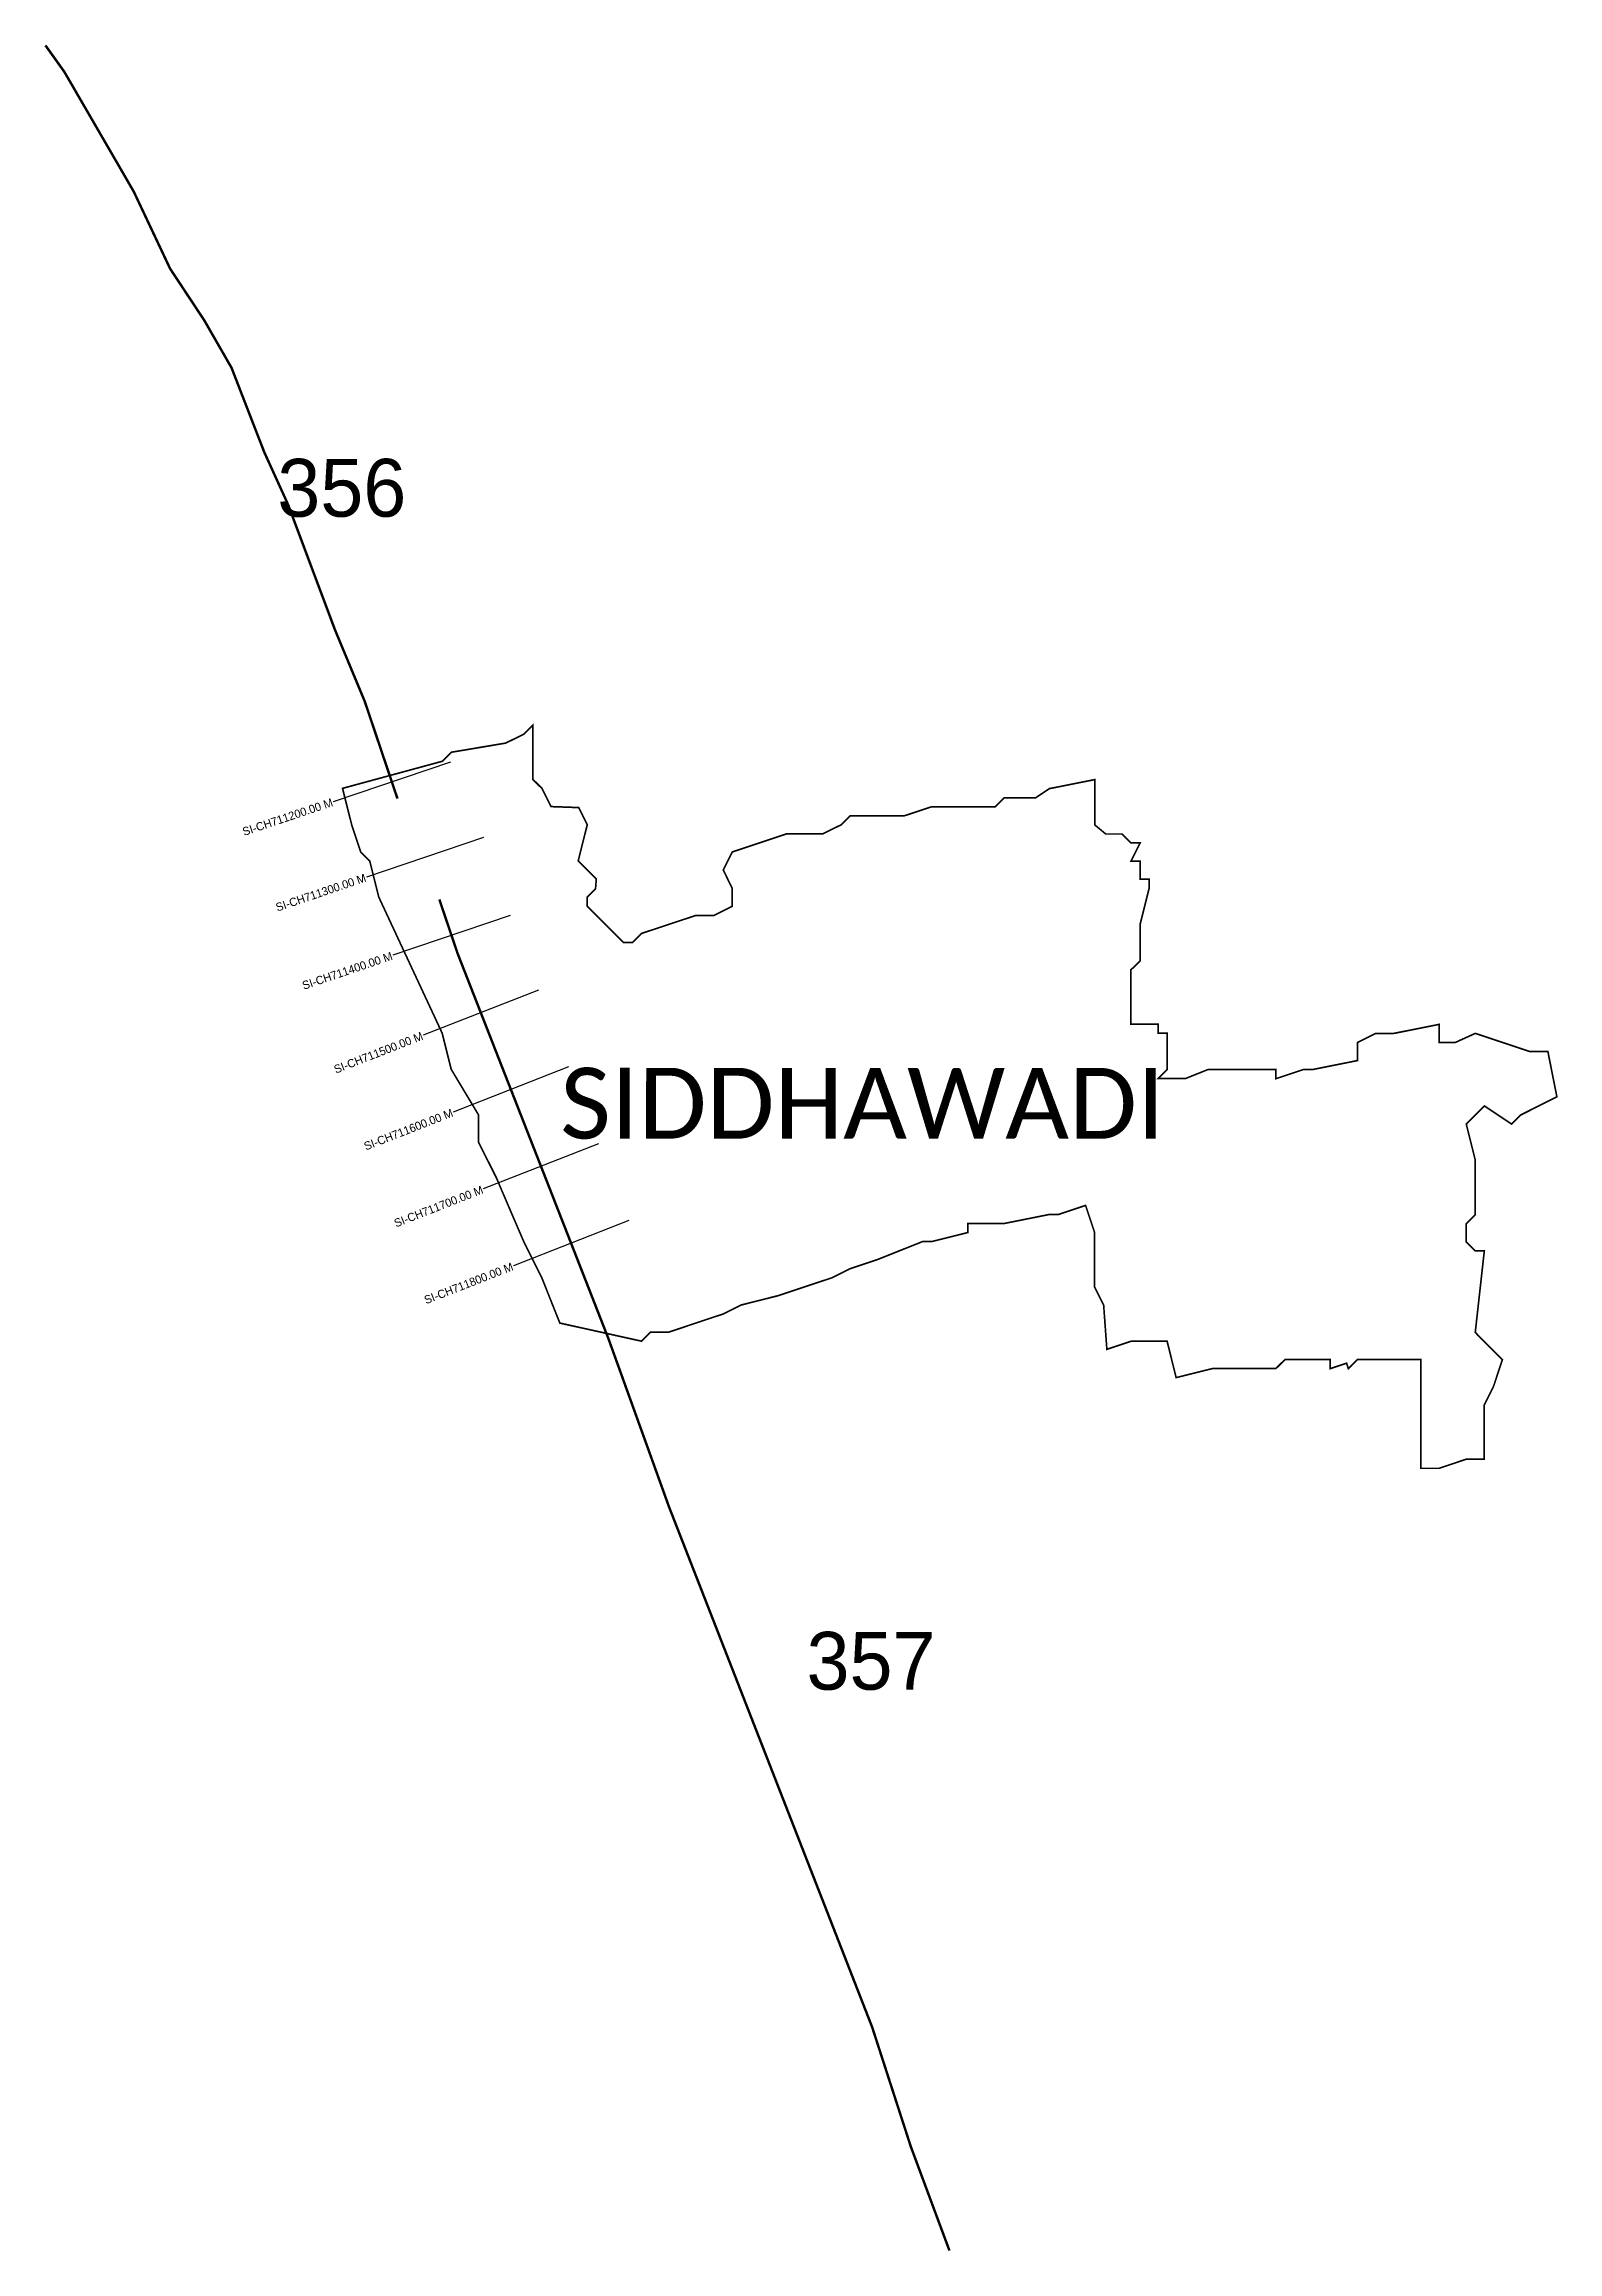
# Model space of a CAD drawing. Header units: metres. Extents: x 352879 to 354713, y 1750415 to 1753090.
import ezdxf
from ezdxf.enums import TextEntityAlignment as Align

# ---------------------------------------------------------------- set-up
doc = ezdxf.new("R2010")
doc.units = ezdxf.units.M
for name, color, linetype in [('CS', 134, 'Continuous'), ('CSMark', 6, 'Continuous'), ('NATURALLY PROTECTED', 3, 'Continuous'), ('VILLAGE NAME', 250, 'Continuous')]:
    doc.layers.add(name, color=color, linetype=linetype)

msp = doc.modelspace()

# ---------------------------------------------------------------- linework, layer by layer
at = {"color": 6, "const_width": 2}
msp.add_lwpolyline([(353240.8, 1752188.6), (353361.6, 1752221.4), (353372.6, 1752232.4), (353438.4, 1752243.4), (353460.4, 1752254.3), (353471.4, 1752265.3), (353471.4, 1752199.4), (353482.3, 1752188.5), (353493.3, 1752166.5), (353526.8, 1752165.3), (353537.2, 1752144.5), (353526.2, 1752100.6), (353548.2, 1752078.7), (353547.2, 1752066.7), (353537.2, 1752056.7), (353537.2, 1752045.7), (353581.1, 1752001.8), (353592, 1752001.8), (353603, 1752012.8), (353668.9, 1752034.7), (353690.8, 1752034.7), (353712.8, 1752045.7), (353712.8, 1752067.6), (353701.9, 1752089.6), (353712.8, 1752111.5), (353778.7, 1752133.5), (353822.6, 1752133.5), (353844.6, 1752144.4), (353855.6, 1752155.4), (353921.4, 1752155.4), (353954.4, 1752166.3), (354031.2, 1752166.3), (354042.2, 1752177.3), (354080.6, 1752177.3), (354097.1, 1752188.3), (354152, 1752199.2), (354152, 1752144.3), (354165.2, 1752133.3), (354184.9, 1752133.3), (354195.9, 1752122.4), (354206.9, 1752122.4), (354195.9, 1752100.4), (354206.9, 1752100.4), (354206.8, 1752078.4), (354217.8, 1752078.4), (354217.8, 1752067.5), (354206.8, 1752023.5), (354206.8, 1751979.6), (354195.8, 1751968.7), (354195.8, 1751902.8), (354228.7, 1751902.8), (354228.7, 1751891.8), (354239.7, 1751891.8), (354239.7, 1751847.9), (354228.7, 1751836.9), (354261.6, 1751836.9), (354289.1, 1751847.9), (354371.4, 1751847.9), (354371.4, 1751836.8), (354394.1, 1751844.4), (354404.3, 1751847.8), (354415.3, 1751847.8), (354470.2, 1751858.8), (354470.2, 1751880.7), (354492.2, 1751891.7), (354514.2, 1751891.7), (354569.1, 1751902.6), (354569, 1751880.7), (354588.6, 1751880.7), (354612.9, 1751891.7), (354678.8, 1751869.7), (354700.8, 1751869.7), (354711.3, 1751816.8), (354711.7, 1751814.8), (354667.8, 1751792.8), (354656.8, 1751781.8), (354623.9, 1751803.8), (354601.9, 1751781.9), (354612.9, 1751738), (354612.9, 1751700.9), (354612.9, 1751672.1), (354601.9, 1751661.1), (354601.9, 1751639.2), (354612.9, 1751628.2), (354623.8, 1751628.2), (354612.8, 1751529.4), (354645.7, 1751496.4), (354634.8, 1751463.5), (354623.8, 1751441.6), (354623.7, 1751375.7), (354601.8, 1751375.7), (354568.9, 1751364.7), (354546.9, 1751364.7), (354546.9, 1751496.5), (354470.1, 1751496.5), (354459.1, 1751485.5), (354456.9, 1751492.1), (354437.1, 1751485.5), (354437.2, 1751496.5), (354382.3, 1751496.5), (354371.3, 1751485.5), (354294.4, 1751485.6), (354250.5, 1751474.6), (354239.6, 1751518.6), (354195.6, 1751518.6), (354166.6, 1751508.9), (354162.7, 1751562.5), (354151.8, 1751584.4), (354151.8, 1751650.3), (354140.8, 1751683.3), (354107.9, 1751672.3), (354096.9, 1751672.3), (354067.5, 1751666.4), (354042, 1751661.3), (353998.1, 1751661.3), (353998.1, 1751650.4), (353976.7, 1751645), (353954.2, 1751639.4), (353943.2, 1751639.4), (353923.2, 1751631.4), (353892.6, 1751619.2), (353888.3, 1751617.5), (353861.3, 1751608.5), (353859.9, 1751608), (353855.7, 1751606.6), (353855.4, 1751606.5), (353838.4, 1751598), (353833.4, 1751595.5), (353805.3, 1751586.2), (353768.8, 1751574), (353723.6, 1751562.6), (353701.7, 1751551.7), (353659.4, 1751537.6), (353635.8, 1751529.7), (353613.8, 1751529.7), (353602.8, 1751518.8), (353504, 1751540.7), (353482.1, 1751595.7), (353460.2, 1751639.6), (353434.2, 1751700.1), (353427.3, 1751716.4), (353405.3, 1751760.4), (353405.3, 1751793.3), (353372.4, 1751848.2), (353361.4, 1751892.1), (353284.7, 1752056.8), (353273.7, 1752100.7), (353262.7, 1752111.7), (353254.8, 1752135.6), (353251.8, 1752144.6), (353246.3, 1752166.6), (353240.8, 1752188.6)], dxfattribs=at)
at = {"layer": 'CS'}
for p, q in [((353371.6, 1752220.2), (353229.4, 1752172.4)), ((353411.7, 1752129.1), (353269.7, 1752081)), ((353443.8, 1752034.4), (353301.8, 1751986.3)), ((353478.1, 1751944.2), (353338.4, 1751889.5)), ((353514.5, 1751851.1), (353374.9, 1751796.4)), ((353551, 1751758), (353411.3, 1751703.3)), ((353587.4, 1751664.8), (353447.7, 1751610.2))]:
    msp.add_line(p, q, dxfattribs=at)
at = {"layer": 'NATURALLY PROTECTED', "const_width": 3, "flags": 128}
for points in [[(352880.9, 1753088.8), (352903.9, 1753056.6), (352952, 1752973.6), (352970.9, 1752941), (352988, 1752911.4), (353031.9, 1752818.3), (353073.2, 1752755.8), (353106.3, 1752698.2), (353130.8, 1752635), (353146.1, 1752595.6), (353174.6, 1752532.9), (353231.8, 1752380.2), (353267.7, 1752293.9), (353307.3, 1752176.2)], [(353358, 1752054.1), (353380.2, 1751988.4), (353449.5, 1751811.4), (353497.2, 1751689.6), (353563, 1751521.4), (353636.5, 1751317.3), (353714.9, 1751116.5), (353799.1, 1750900.7), (353847.7, 1750776.3), (353882.3, 1750687.6), (353929.1, 1750542.9), (353975.9, 1750416.9)]]:
    msp.add_lwpolyline(points, dxfattribs=at)

# ---------------------------------------------------------------- texts
at = {"char_height": 70, "attachment_point": 1}
for s, insert in [('356', (353161.8, 1752587.8)), ('357', (353802.8, 1751166.5))]:
    msp.add_mtext_dynamic_manual_height_columns(s, width=95.172, gutter_width=1, heights=[0], dxfattribs=dict(at, insert=insert))
at = {"layer": 'CSMark'}
for s, rotation, p in [('SI-CH711200.00 M', 18.5708, (353228.5, 1752172.1)), ('SI-CH711300.00 M', 18.7234, (353268.7, 1752080.7)), ('SI-CH711400.00 M', 18.7234, (353300.8, 1751986)), ('SI-CH711500.00 M', 21.375, (353337.5, 1751889.2)), ('SI-CH711600.00 M', 21.375, (353373.9, 1751796.1)), ('SI-CH711700.00 M', 21.375, (353410.4, 1751702.9)), ('SI-CH711800.00 M', 21.375, (353446.8, 1751609.8))]:
    msp.add_text(s, height=10, rotation=rotation, dxfattribs=at).set_placement(p, align=Align.MIDDLE_RIGHT)
at = {"layer": 'VILLAGE NAME', "insert": (353504.4, 1751850), "char_height": 85.755, "attachment_point": 1, "rotation": 359.9793}
msp.add_mtext_dynamic_manual_height_columns('{\\fCalibri|b0|i0|c0|p34;SIDDHAWADI}', width=846.213, gutter_width=428.8, heights=[0], dxfattribs=at)

doc.saveas('drawing.dxf')
